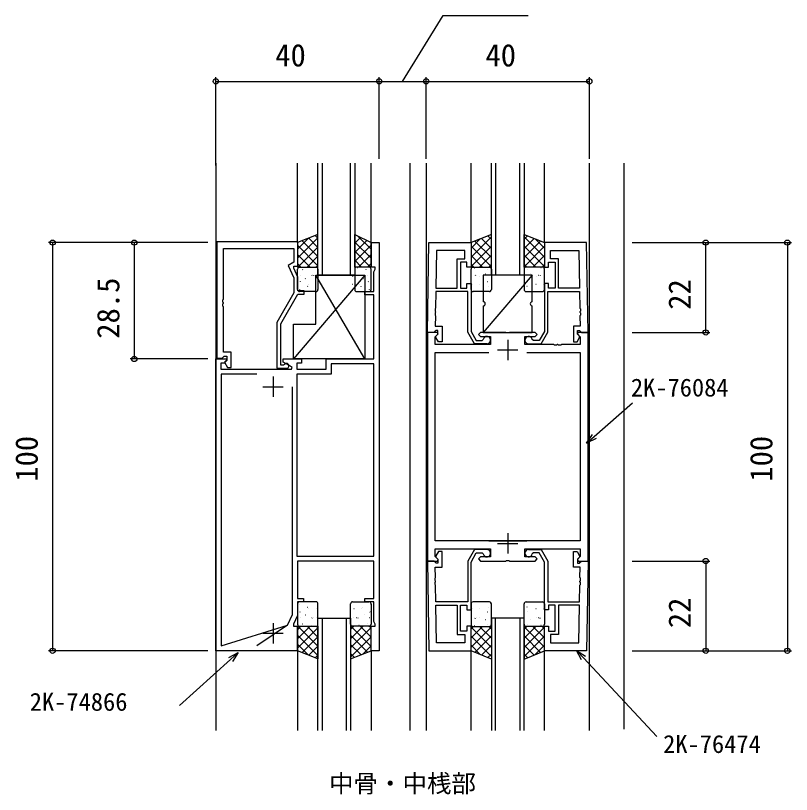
# Model space of a CAD drawing. Units: millimetres, scale not verified. Extents: x -437 to 438, y -681 to 679.
# Drawn here: x -95.8 to 94.3, y 110.5 to 301.3 of the extents above; entities that cross this region are included whole.
import ezdxf
from ezdxf.enums import TextEntityAlignment as Align

# ---------------------------------------------------------------- set-up
doc = ezdxf.new("R2010")
doc.units = ezdxf.units.MM
doc.header["$LTSCALE"] = 4
for name, color, linetype in [('0-1_USER1', 3, 'Continuous'), ('0-2_YKK_11', 7, 'Continuous'), ('0-3_YKK_12', 2, 'Continuous'), ('0-4_YKK_13', 4, 'Continuous'), ('0-6_YKK_D', 6, 'Continuous')]:
    doc.layers.add(name, color=color, linetype=linetype)
doc.styles.add('ＭＳ ゴシック', font='')
doc.styles.get('ＭＳ ゴシック').set_extended_font_data('MS Gothic')

msp = doc.modelspace()

# ---------------------------------------------------------------- linework, layer by layer
at = {"layer": '0-2_YKK_11'}
for p, q in [((24.8, 221.859), (24.8, 216.859)), ((22.3, 219.359), (27.3, 219.359)), ((-32.7, 212.859), (-32.7, 207.859)), ((-35.2, 210.359), (-30.2, 210.359)), ((24.8, 174.459), (24.8, 169.459)), ((22.3, 171.959), (27.3, 171.959)), ((-32.7, 152.459), (-32.7, 147.459)), ((-35.2, 149.959), (-30.2, 149.959))]:
    msp.add_line(p, q, dxfattribs=at)
for points in [[(-6.7, 245.659), (-6.7, 145.659), (-8.7, 145.659), (-8.7, 151.659), (-7.7, 151.659), (-7.7, 152.159), (-8, 152.803), (-8, 157.659), (-10.2, 157.659), (-10.2, 158.459), (-8, 158.459), (-8, 167.659), (-26.7, 167.659), (-26.7, 158.459), (-25.2, 158.459), (-25.2, 157.659), (-26.7, 157.659), (-26.7, 154.304), (-27.7, 152.159), (-27.7, 151.659), (-26.7, 151.659), (-26.7, 145.659), (-46.7, 145.659), (-46.7, 217.159), (-44.224, 217.159), (-44.064, 216.772), (-44.676, 216.159), (-45.5, 216.159), (-45.5, 214.659), (-28.156, 214.659), (-28.035, 215.109), (-30.2, 216.359), (-30.2, 217.159), (-25.7, 217.159), (-25.7, 216.159), (-26.9, 216.159), (-26.9, 214.659), (-19.7, 214.659), (-19.7, 217.159), (-8, 217.159)], [(-46.5, 245.859), (-46.5, 217.359), (-45.17, 217.359), (-44.87, 217.659), (-44.67, 217.859), (-44, 217.859), (-44, 216.933), (-44.574, 216.359), (-43.823, 215.059), (-43, 215.059), (-43, 218.859), (-44.87, 218.859), (-44.87, 229.901), (-44.99, 230.084), (-44.99, 230.634), (-44.87, 230.818), (-44.87, 230.901), (-44.99, 231.084), (-44.99, 231.634), (-44.87, 231.818), (-44.87, 244.229), (-27.6, 244.229), (-27.6, 240.859), (-29.02, 240.039), (-27.6, 236.993), (-27.6, 233.327), (-31.8, 226.053), (-31.8, 214.859), (-29.4, 214.859)], [(-29.899, 215.793), (-30.148, 215.659), (-30.8, 215.659), (-30.8, 225.785), (-26.6, 233.059), (-25.1, 233.059), (-25.1, 233.859), (-26.6, 233.859), (-26.6, 237.215), (-27.6, 239.359), (-27.6, 239.859), (-26.6, 239.859), (-26.6, 245.859), (-46.5, 245.859)], [(-8, 217.159), (-8, 232.859), (-10.2, 232.859), (-10.2, 233.659), (-8, 233.659), (-8, 238.516), (-7.7, 239.159), (-7.7, 239.659), (-8.7, 239.659), (-8.7, 245.659), (-6.7, 245.659)], [(5.1, 223.659), (5.484, 245.659), (15.8, 245.659), (15.8, 239.659), (14.8, 239.659), (14.8, 240.859), (13.2, 240.859), (13.2, 234.459), (14.8, 234.459), (14.8, 235.659), (15.8, 235.659), (15.8, 223.911), (17.1, 221.659), (18.516, 221.659), (18.812, 221.909)], [(44.5, 223.659), (44.116, 245.659), (33.8, 245.659), (33.8, 239.659), (34.8, 239.659), (34.8, 240.859), (36.4, 240.859), (36.4, 234.459), (34.8, 234.459), (34.8, 235.659), (33.8, 235.659), (33.8, 223.911), (32.5, 221.659), (31.083, 221.659), (30.787, 221.909)], [(19.7, 220.859), (16.638, 220.859), (15, 223.697), (15, 233.659), (7.204, 233.659), (7.134, 229.618), (7.011, 229.436), (7.001, 228.887), (7.118, 228.701), (7.116, 228.618), (6.993, 228.437), (6.984, 227.887), (7.1, 227.701), (7.056, 225.159), (8.7, 225.159), (8.7, 221.359), (7.8, 221.359), (7.2, 222.399), (7.2, 222.709), (7.7, 223.209), (7.7, 224.159), (7.229, 224.159), (7.029, 223.959), (6.729, 223.659), (5.1, 223.659)], [(29.9, 220.859), (32.961, 220.859), (34.6, 223.697), (34.6, 233.659), (42.395, 233.659), (42.465, 229.618), (42.588, 229.436), (42.598, 228.887), (42.481, 228.701), (42.483, 228.618), (42.606, 228.437), (42.615, 227.887), (42.499, 227.701), (42.543, 225.159), (40.9, 225.159), (40.9, 221.359), (41.8, 221.359), (42.4, 222.399), (42.4, 222.709), (41.9, 223.209), (41.9, 224.159), (42.37, 224.159), (42.57, 223.959), (42.87, 223.659), (44.5, 223.659)], [(5.1, 223.659), (5.1, 167.659), (7.576, 167.659), (7.736, 168.047), (7.03, 168.754), (7.03, 170.659), (20.6, 170.659), (20.6, 168.659), (18.1, 168.659), (17.6, 168.159), (18.1, 167.659), (24.342, 167.659), (24.525, 167.779), (25.075, 167.779), (25.258, 167.659), (31.5, 167.659), (32, 168.159), (31.5, 168.659), (29, 168.659), (29, 170.659), (42.57, 170.659), (42.57, 168.754), (41.864, 168.047), (42.024, 167.659), (44.5, 167.659), (44.5, 223.659), (42.024, 223.659), (41.864, 223.272), (42.57, 222.565), (42.57, 220.659), (37.958, 220.659), (37.775, 220.539), (37.225, 220.539), (37.042, 220.659), (36.958, 220.659), (36.775, 220.539), (36.225, 220.539), (36.042, 220.659), (29, 220.659), (29, 222.659)], [(29, 222.659), (31.5, 222.659), (32, 223.159), (31.5, 223.659), (25.258, 223.659), (25.075, 223.539), (24.525, 223.539), (24.342, 223.659), (18.1, 223.659), (17.6, 223.159), (18.1, 222.659), (20.6, 222.659), (20.6, 220.659), (7.03, 220.659), (7.03, 222.565), (7.736, 223.272), (7.576, 223.659), (5.1, 223.659)], [(20.126, 172.589), (7.03, 172.589), (7.03, 218.729), (20.126, 218.729)], [(29.474, 218.729), (42.57, 218.729), (42.57, 172.589), (20.126, 172.589), (29.474, 172.589)], [(-36.669, 213.459), (-45.4, 213.459), (-45.4, 146.859), (-29.123, 151.948), (-36.669, 146.859)], [(-29.123, 151.948), (-27.9, 154.57), (-27.9, 210.359)], [(19.699, 170.459), (16.637, 170.459), (14.999, 167.622), (14.999, 157.659), (7.204, 157.659), (7.133, 161.701), (7.01, 161.883), (7.001, 162.432), (7.117, 162.618), (7.116, 162.701), (6.993, 162.882), (6.983, 163.432), (7.1, 163.618), (7.056, 166.159), (8.699, 166.159), (8.699, 169.959), (7.799, 169.959), (7.199, 168.92), (7.199, 168.609), (7.699, 168.109), (7.699, 167.159), (7.229, 167.159), (7.029, 167.359), (6.729, 167.659), (5.099, 167.659)], [(29.899, 170.459), (32.961, 170.459), (34.599, 167.622), (34.599, 157.659), (42.394, 157.659), (42.465, 161.701), (42.588, 161.883), (42.598, 162.432), (42.481, 162.618), (42.482, 162.701), (42.605, 162.882), (42.615, 163.432), (42.498, 163.618), (42.543, 166.159), (40.899, 166.159), (40.899, 169.959), (41.799, 169.959), (42.399, 168.92), (42.399, 168.609), (41.899, 168.109), (41.899, 167.159), (42.369, 167.159), (42.569, 167.359), (42.869, 167.659), (44.499, 167.659)], [(5.099, 167.659), (5.483, 145.659), (15.799, 145.659), (15.799, 151.659), (14.799, 151.659), (14.799, 150.459), (13.199, 150.459), (13.199, 156.859), (14.799, 156.859), (14.799, 155.659), (15.799, 155.659), (15.799, 167.408), (17.099, 169.659), (18.516, 169.659), (18.812, 169.409)], [(44.499, 167.659), (44.115, 145.659), (33.799, 145.659), (33.799, 151.659), (34.799, 151.659), (34.799, 150.459), (36.399, 150.459), (36.399, 156.859), (34.799, 156.859), (34.799, 155.659), (33.799, 155.659), (33.799, 167.408), (32.499, 169.659), (31.082, 169.659), (30.786, 169.409)]]:
    msp.add_lwpolyline(points, dxfattribs=at)
for points in [[(7.38, 243.729), (7.218, 234.459), (12.4, 234.459), (12.4, 241.659), (14.3, 241.659), (14.3, 243.729)], [(42.219, 243.729), (42.381, 234.459), (37.2, 234.459), (37.2, 241.659), (35.3, 241.659), (35.3, 243.729)], [(-8, 168.859), (-8, 215.959), (-18.5, 215.959), (-18.5, 213.459), (-26.9, 213.459), (-26.9, 168.859)], [(7.38, 147.589), (7.218, 156.859), (12.399, 156.859), (12.399, 149.659), (14.299, 149.659), (14.299, 147.589)], [(42.218, 147.589), (42.38, 156.859), (37.199, 156.859), (37.199, 149.659), (35.299, 149.659), (35.299, 147.589)]]:
    msp.add_lwpolyline(points, close=True, dxfattribs=at)
for centre, radius, start, end in [((19.7, 221.759), 0.9, 270, 170.40594), ((29.9, 221.759), 0.9, 9.59406, 270), ((-29.4, 215.459), 0.6, 270.00003, 146.25104), ((19.699, 169.559), 0.9, 189.59406, 90), ((29.899, 169.559), 0.9, 90, 350.40594)]:
    msp.add_arc(centre, radius, start, end, dxfattribs=at)
at = {"layer": '0-3_YKK_12'}
for p, q in [((-46.7, 265.159), (-46.7, 126.159)), ((-26.7, 245.659), (-26.7, 265.159)), ((-21.701, 237.659), (-21.701, 265.159)), ((-20.701, 265.159), (-20.701, 237.659)), ((-13.701, 237.659), (-13.701, 265.159)), ((-8.7, 245.659), (-8.7, 265.159)), ((0.8, 265.159), (0.8, 126.159)), ((4.8, 265.159), (4.8, 126.159)), ((15.8, 245.659), (15.8, 265.159)), ((20.8, 237.669), (20.8, 265.159)), ((21.8, 265.159), (21.8, 237.669)), ((27.8, 237.669), (27.8, 265.159)), ((33.8, 245.659), (33.8, 265.159)), ((44.8, 126.159), (44.8, 265.159)), ((53.3, 126.456), (53.3, 265.159)), ((-20.7, 153.663), (-20.7, 126.159)), ((-14.7, 126.159), (-14.7, 153.663)), ((20.8, 153.65), (20.8, 126.159)), ((21.8, 126.159), (21.8, 153.65)), ((27.8, 153.65), (27.8, 126.159)), ((-26.7, 145.659), (-26.7, 126.159)), ((-8.7, 145.659), (-8.7, 126.159)), ((15.8, 126.159), (15.8, 145.659)), ((33.8, 126.159), (33.8, 145.659))]:
    msp.add_line(p, q, dxfattribs=at)
for points in [[(-12.701, 265.159), (-12.701, 237.659), (-21.701, 237.659)], [(28.8, 265.159), (28.8, 237.669), (20.8, 237.669)], [(-21.7, 126.159), (-21.7, 153.663), (-13.7, 153.663), (-13.7, 126.159)], [(28.8, 126.159), (28.8, 153.65), (20.8, 153.65)]]:
    msp.add_lwpolyline(points, dxfattribs=at)
at = {"layer": '0-4_YKK_13'}
for p, q in [((-21.7, 246.806), (-26.7, 241.806)), ((-24.02, 246.731), (-26.7, 244.051)), ((-23.968, 246.752), (-21.7, 244.484)), ((-22.365, 247.394), (-21.7, 246.729)), ((-11.25, 246.934), (-12.7, 245.484)), ((-9.753, 246.186), (-12.7, 243.239)), ((-11.916, 247.267), (-8.7, 244.051)), ((20.8, 247.071), (15.8, 242.071)), ((18.055, 246.571), (15.8, 244.316)), ((18.35, 246.689), (20.8, 244.239)), ((19.953, 247.33), (20.8, 246.484)), ((29.647, 247.33), (28.8, 246.484)), ((28.8, 247.071), (33.8, 242.071)), ((31.25, 246.689), (28.8, 244.239)), ((31.545, 246.571), (33.8, 244.316)), ((-26.7, 244.994), (-21.7, 239.994)), ((-21.7, 244.561), (-26.602, 239.659)), ((-25.572, 246.111), (-21.7, 242.239)), ((-12.7, 245.806), (-8.7, 241.806)), ((-8.7, 244.994), (-12.7, 240.994)), ((20.8, 244.826), (15.8, 239.826)), ((15.8, 244.749), (20.8, 239.749)), ((16.746, 246.048), (20.8, 241.994)), ((32.854, 246.048), (28.8, 241.994)), ((28.8, 244.826), (33.8, 239.826)), ((33.8, 244.749), (28.8, 239.749)), ((-26.7, 242.749), (-23.611, 239.659)), ((-21.7, 242.316), (-24.357, 239.659)), ((-12.7, 243.561), (-8.798, 239.659)), ((-8.7, 242.749), (-11.789, 239.659)), ((15.8, 242.503), (18.634, 239.669)), ((20.8, 242.581), (17.888, 239.669)), ((28.8, 242.581), (31.712, 239.669)), ((33.8, 242.503), (30.966, 239.669)), ((-26.7, 240.504), (-25.856, 239.659)), ((-12.7, 241.316), (-11.043, 239.659)), ((-8.7, 240.504), (-9.544, 239.659)), ((-26.7, 234.159), (-26.7, 239.159)), ((-26.2, 239.659), (-22.2, 239.659)), ((-25.465, 239.039), (-25.422, 239.015)), ((-24.073, 239.565), (-24.066, 239.557)), ((-23.389, 239.471), (-23.345, 239.447)), ((-21.7, 240.071), (-22.112, 239.659)), ((-21.7, 239.159), (-21.7, 234.159)), ((-12.7, 239.159), (-12.7, 234.159)), ((-9.2, 239.659), (-12.2, 239.659)), ((-12.011, 239.471), (-12.055, 239.447)), ((-11.327, 239.565), (-11.334, 239.557)), ((-9.935, 239.039), (-9.978, 239.015)), ((-8.7, 234.159), (-8.7, 239.159)), ((15.8, 240.258), (16.389, 239.669)), ((15.8, 234.169), (15.8, 239.169)), ((16.3, 239.669), (20.3, 239.669)), ((16.611, 239.481), (16.655, 239.457)), ((19.922, 239.129), (19.928, 239.121)), ((20.8, 240.336), (20.133, 239.669)), ((20.8, 239.169), (20.8, 234.169)), ((28.8, 240.336), (29.467, 239.669)), ((28.8, 239.169), (28.8, 234.169)), ((33.3, 239.669), (29.3, 239.669)), ((29.678, 239.129), (29.672, 239.121)), ((32.989, 239.481), (32.945, 239.457)), ((33.8, 240.258), (33.211, 239.669)), ((33.8, 234.169), (33.8, 239.169)), ((-10.2, 237.657), (-27.7, 217.158)), ((-25.892, 237.582), (-25.885, 237.575)), ((-24.822, 236.847), (-24.778, 236.823)), ((-23.174, 237.692), (-23.128, 237.604)), ((-22.798, 237.581), (-22.754, 237.557)), ((-10.2, 217.158), (-22.2, 237.657)), ((-22.131, 237.397), (-22.125, 237.39)), ((-13.269, 237.397), (-13.275, 237.39)), ((-12.602, 237.581), (-12.646, 237.557)), ((-12.226, 237.692), (-12.272, 237.604)), ((-10.578, 236.847), (-10.622, 236.823)), ((-9.508, 237.582), (-9.515, 237.575)), ((16.826, 237.702), (16.872, 237.614)), ((17.202, 237.591), (17.246, 237.567)), ((17.869, 237.407), (17.875, 237.399)), ((30.8, 237.669), (18.8, 223.669)), ((19.279, 238.023), (19.323, 237.999)), ((30.321, 238.023), (30.277, 237.999)), ((31.731, 237.407), (31.725, 237.399)), ((32.398, 237.591), (32.354, 237.567)), ((32.774, 237.702), (32.728, 237.614)), ((-26.064, 236.168), (-26.017, 236.079)), ((-24.231, 234.957), (-24.187, 234.933)), ((-23.917, 235.377), (-23.911, 235.37)), ((-22.155, 235.39), (-22.111, 235.366)), ((-13.245, 235.39), (-13.289, 235.366)), ((-11.483, 235.377), (-11.489, 235.37)), ((-11.169, 234.957), (-11.213, 234.933)), ((-9.336, 236.168), (-9.383, 236.079)), ((15.8, 234.95), (15.813, 234.943)), ((16.083, 235.387), (16.089, 235.379)), ((17.845, 235.399), (17.889, 235.375)), ((19.87, 236.134), (19.914, 236.11)), ((20.077, 234.941), (20.084, 234.934)), ((29.523, 234.941), (29.516, 234.934)), ((29.73, 236.134), (29.686, 236.11)), ((31.755, 235.399), (31.711, 235.375)), ((33.517, 235.387), (33.511, 235.379)), ((33.8, 234.95), (33.787, 234.943)), ((-26.256, 234.223), (-26.212, 234.199)), ((-22.2, 233.659), (-26.2, 233.659)), ((-12.2, 233.659), (-9.2, 233.659)), ((-9.144, 234.223), (-9.188, 234.199)), ((20.3, 233.669), (16.3, 233.669)), ((20.513, 233.942), (20.557, 233.918)), ((29.087, 233.942), (29.043, 233.918)), ((29.3, 233.669), (33.3, 233.669)), ((18.8, 230.169), (18.8, 223.669)), ((-26.7, 157.163), (-26.7, 152.163)), ((-26.256, 157.099), (-26.212, 157.123)), ((-22.2, 157.663), (-26.2, 157.663)), ((-21.7, 152.163), (-21.7, 157.163)), ((-13.7, 152.163), (-13.7, 157.163)), ((-13.2, 157.663), (-9.2, 157.663)), ((-8.744, 157.099), (-8.788, 157.123)), ((-8.7, 157.163), (-8.7, 152.163)), ((15.8, 157.15), (15.8, 152.15)), ((20.3, 157.65), (16.3, 157.65)), ((20.513, 157.377), (20.557, 157.401)), ((20.8, 152.15), (20.8, 157.15)), ((28.8, 152.15), (28.8, 157.15)), ((29.086, 157.377), (29.042, 157.401)), ((29.3, 157.65), (33.3, 157.65)), ((33.8, 157.15), (33.8, 152.15)), ((-26.064, 155.155), (-26.017, 155.243)), ((-24.231, 156.365), (-24.187, 156.389)), ((-23.917, 155.945), (-23.911, 155.953)), ((-22.155, 155.933), (-22.111, 155.957)), ((-12.845, 155.933), (-12.889, 155.957)), ((-11.083, 155.945), (-11.089, 155.953)), ((-10.769, 156.365), (-10.813, 156.389)), ((-8.936, 155.155), (-8.983, 155.243)), ((15.8, 156.369), (15.812, 156.376)), ((16.082, 155.932), (16.089, 155.939)), ((17.845, 155.919), (17.889, 155.943)), ((19.87, 155.185), (19.914, 155.209)), ((20.077, 156.378), (20.083, 156.385)), ((29.522, 156.378), (29.516, 156.385)), ((29.729, 155.185), (29.685, 155.209)), ((31.754, 155.919), (31.71, 155.943)), ((33.517, 155.932), (33.51, 155.939)), ((33.8, 156.369), (33.787, 156.376)), ((-25.892, 153.74), (-25.885, 153.748)), ((-24.822, 154.475), (-24.778, 154.499)), ((-23.174, 153.63), (-23.128, 153.718)), ((-22.798, 153.741), (-22.754, 153.765)), ((-22.131, 153.925), (-22.125, 153.933)), ((-12.869, 153.925), (-12.875, 153.933)), ((-12.202, 153.741), (-12.246, 153.765)), ((-11.826, 153.63), (-11.872, 153.718)), ((-10.178, 154.475), (-10.222, 154.499)), ((-9.108, 153.74), (-9.115, 153.748)), ((16.825, 153.617), (16.872, 153.705)), ((17.202, 153.728), (17.246, 153.752)), ((17.868, 153.912), (17.875, 153.92)), ((19.278, 153.295), (19.322, 153.319)), ((30.321, 153.295), (30.277, 153.319)), ((31.731, 153.912), (31.724, 153.92)), ((32.397, 153.728), (32.353, 153.752)), ((32.774, 153.617), (32.727, 153.705)), ((-26.7, 150.819), (-25.856, 151.663)), ((-26.7, 148.574), (-23.611, 151.663)), ((-26.7, 146.329), (-21.7, 151.329)), ((-21.7, 146.761), (-26.602, 151.663)), ((-26.2, 151.663), (-22.2, 151.663)), ((-25.465, 152.284), (-25.422, 152.308)), ((-21.7, 149.006), (-24.357, 151.663)), ((-24.073, 151.758), (-24.066, 151.765)), ((-23.389, 151.851), (-23.345, 151.875)), ((-21.7, 151.251), (-22.112, 151.663)), ((-13.7, 150.851), (-12.888, 151.663)), ((-13.7, 148.606), (-10.643, 151.663)), ((-13.7, 146.361), (-8.7, 151.361)), ((-8.7, 146.729), (-13.634, 151.663)), ((-9.2, 151.663), (-13.2, 151.663)), ((-11.611, 151.851), (-11.655, 151.875)), ((-8.7, 148.974), (-11.389, 151.663)), ((-10.927, 151.758), (-10.934, 151.765)), ((-9.535, 152.284), (-9.578, 152.308)), ((-8.7, 151.219), (-9.144, 151.663)), ((15.8, 151.06), (16.389, 151.65)), ((15.8, 148.815), (18.634, 151.65)), ((15.8, 146.57), (20.8, 151.57)), ((20.8, 146.493), (15.8, 151.493)), ((16.3, 151.65), (20.3, 151.65)), ((16.611, 151.838), (16.655, 151.862)), ((20.8, 148.738), (17.888, 151.65)), ((19.921, 152.19), (19.928, 152.198)), ((20.8, 150.983), (20.133, 151.65)), ((28.8, 150.983), (29.466, 151.65)), ((28.8, 148.738), (31.711, 151.65)), ((33.8, 146.57), (28.8, 151.57)), ((28.8, 146.493), (33.8, 151.493)), ((33.3, 151.65), (29.3, 151.65)), ((29.678, 152.19), (29.671, 152.198)), ((33.8, 148.815), (30.965, 151.65)), ((32.988, 151.838), (32.945, 151.862)), ((33.8, 151.06), (33.21, 151.65)), ((-21.7, 144.516), (-26.7, 149.516)), ((-25.572, 145.212), (-21.7, 149.084)), ((-9.542, 145.326), (-13.7, 149.484)), ((-13.7, 144.116), (-8.7, 149.116)), ((20.8, 144.248), (15.8, 149.248)), ((16.746, 145.271), (20.8, 149.325)), ((32.853, 145.271), (28.8, 149.325)), ((28.8, 144.248), (33.8, 149.248)), ((-24.02, 144.591), (-26.7, 147.271)), ((-11.146, 144.685), (-13.7, 147.238)), ((18.055, 144.748), (15.8, 147.003)), ((18.349, 144.63), (20.8, 147.08)), ((31.25, 144.63), (28.8, 147.08)), ((31.544, 144.748), (33.8, 147.003)), ((-23.968, 144.57), (-21.7, 146.838)), ((-10.713, 144.858), (-8.7, 146.871)), ((-22.365, 143.929), (-21.7, 144.593)), ((-12.75, 144.043), (-13.7, 144.993)), ((19.953, 143.988), (20.8, 144.835)), ((29.646, 143.988), (28.8, 144.835))]:
    msp.add_line(p, q, dxfattribs=at)
for points in [[(-21.7, 247.659), (-26.7, 245.659), (-26.7, 239.659), (-21.7, 239.659)], [(-12.7, 247.659), (-8.7, 245.659), (-8.7, 239.659), (-12.7, 239.659)], [(20.8, 247.669), (15.8, 245.669), (15.8, 239.669), (20.8, 239.669)], [(28.8, 247.669), (33.8, 245.669), (33.8, 239.669), (28.8, 239.669)], [(-22.2, 237.657), (-10.2, 237.657), (-10.2, 217.158), (-27.7, 217.158), (-27.7, 225.658), (-22.2, 225.658)], [(-21.7, 143.663), (-26.7, 145.663), (-26.7, 151.663), (-21.7, 151.663)], [(-13.7, 143.663), (-8.7, 145.663), (-8.7, 151.663), (-13.7, 151.663)], [(20.8, 143.65), (15.8, 145.65), (15.8, 151.65), (20.8, 151.65)], [(28.8, 143.65), (33.8, 145.65), (33.8, 151.65), (28.8, 151.65)]]:
    msp.add_lwpolyline(points, close=True, dxfattribs=at)
for points in [[(30.8, 231.169), (30.8, 237.669), (18.8, 237.669), (18.8, 231.169)], [(18.8, 223.669), (30.8, 223.669), (30.8, 230.169)]]:
    msp.add_lwpolyline(points, dxfattribs=at)
for centre, start, end in [((-26.2, 239.159), 90, 180), ((-22.2, 239.159), 0, 90), ((-12.2, 239.159), 90, 180), ((-9.2, 239.159), 0, 90), ((16.3, 239.169), 90, 180), ((20.3, 239.169), 0, 90), ((29.3, 239.169), 90, 180), ((33.3, 239.169), 0, 90), ((-26.2, 234.159), 180, 270), ((-22.2, 234.159), 270, 0), ((-12.2, 234.159), 180, 270), ((-9.2, 234.159), 270, 0), ((16.3, 234.169), 180, 270), ((20.3, 234.169), 270, 0), ((29.3, 234.169), 180, 270), ((33.3, 234.169), 270, 0), ((18.8, 230.669), 270, 90), ((30.8, 230.669), 90, 270), ((-26.2, 157.163), 90, 180), ((-22.2, 157.163), 0, 90), ((-13.2, 157.163), 90, 180), ((-9.2, 157.163), 0, 90), ((16.3, 157.15), 90, 180), ((20.3, 157.15), 0, 90), ((29.3, 157.15), 90, 180), ((33.3, 157.15), 0, 90), ((-26.2, 152.163), 180, 270), ((-22.2, 152.163), 270, 0), ((-13.2, 152.163), 180, 270), ((-9.2, 152.163), 270, 0), ((16.3, 152.15), 180, 270), ((20.3, 152.15), 270, 0), ((29.3, 152.15), 180, 270), ((33.3, 152.15), 270, 0)]:
    msp.add_arc(centre, 0.5, start, end, dxfattribs=at)
at = {"layer": '0-6_YKK_D'}
for p, q in [((-46.7, 264.523), (-46.7, 286.159)), ((-46.7, 285.159), (-6.7, 285.159)), ((-6.7, 266.159), (-6.7, 286.159)), ((-6.7, 266.159), (-6.7, 286.159)), ((-6.7, 285.159), (4.8, 285.159)), ((4.8, 266.159), (4.8, 286.159)), ((4.8, 266.159), (4.8, 286.159)), ((4.8, 285.159), (44.8, 285.159)), ((44.8, 266.159), (44.8, 286.159)), ((-48.7, 245.659), (-87.7, 245.659)), ((-86.7, 245.659), (-86.7, 145.659)), ((-48.7, 245.659), (-67.7, 245.659)), ((-66.7, 245.659), (-66.7, 217.159)), ((55.3, 245.659), (74.3, 245.659)), ((55.3, 245.659), (94.3, 245.659)), ((73.3, 223.659), (73.3, 245.659)), ((93.3, 245.659), (93.3, 145.659)), ((55.3, 223.659), (74.3, 223.659)), ((-48.7, 217.159), (-67.7, 217.159)), ((55.3, 167.659), (74.3, 167.659)), ((73.3, 167.659), (73.3, 145.659)), ((-48.7, 145.659), (-87.7, 145.659)), ((55.3, 145.659), (74.3, 145.659)), ((55.3, 145.659), (94.3, 145.659))]:
    msp.add_line(p, q, dxfattribs=at)
for points in [[(-0.95, 285.159), (8.946, 301.273), (29.821, 301.273)], [(44.105, 196.51), (45.988, 198.154), (55.399, 206.374)], [(46.428, 197.65), (44.105, 196.51), (45.547, 198.659)], [(-41.252, 145.231), (-43.111, 143.559), (-55.651, 132.284)], [(-43.559, 144.057), (-41.252, 145.231), (-42.663, 143.061)], [(42.871, 143.443), (41.654, 145.727), (43.85, 144.357)], [(41.654, 145.727), (43.361, 143.9), (61.339, 124.655)]]:
    msp.add_lwpolyline(points, dxfattribs=at)
for centre in [(-46.7, 285.159), (-6.7, 285.159), (-6.7, 285.159), (4.8, 285.159), (4.8, 285.159), (44.8, 285.159), (-86.7, 245.659), (-66.7, 245.659), (73.3, 245.659), (93.3, 245.659), (73.3, 223.659), (-66.7, 217.159), (73.3, 167.659), (-86.7, 145.659), (73.3, 145.659), (93.3, 145.659)]:
    msp.add_circle(centre, 0.637, dxfattribs=at)

# ---------------------------------------------------------------- texts
at = {"layer": '0-1_USER1', "style": 'ＭＳ ゴシック'}
msp.add_text('中骨・中桟部', height=4.399, dxfattribs=at).set_placement((-18.99, 109.647), align=Align.BOTTOM_LEFT)
at = {"layer": '0-6_YKK_D', "style": 'ＭＳ ゴシック'}
for s, height, p in [('40', 5.499, (-32.155, 287.159)), ('40', 5.499, (19.345, 287.159)), ('2K-76084', 4.399, (54.967, 206.638)), ('2K-74866', 4.399, (-92.307, 129.649)), ('2K-76474', 4.399, (62.864, 119.312))]:
    msp.add_text(s, height=height, dxfattribs=at).set_placement(p, align=Align.BOTTOM_LEFT)
for s, p in [('28.5', (-68.7, 222.12)), ('22', (71.3, 229.205)), ('100', (-88.7, 187.094)), ('100', (91.3, 187.094)), ('22', (71.3, 151.205))]:
    msp.add_text(s, height=5.499, rotation=90, dxfattribs=at).set_placement(p, align=Align.BOTTOM_LEFT)

doc.saveas('drawing.dxf')
